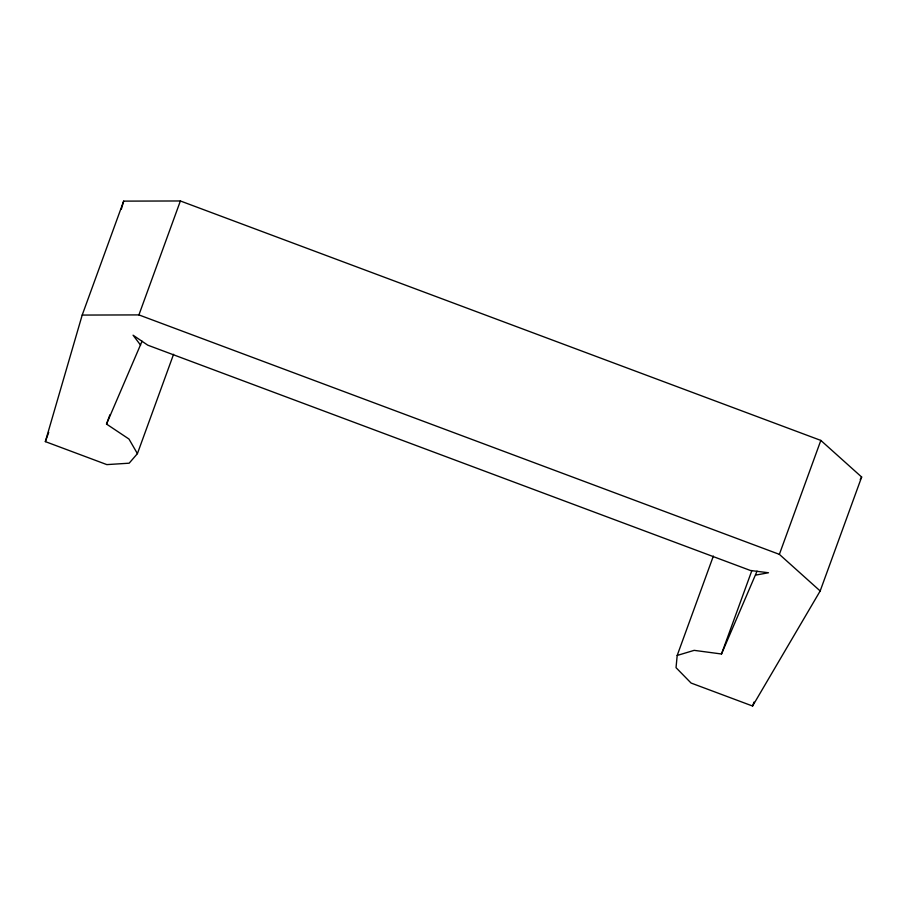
<?xml version="1.0" encoding="UTF-8"?>
<svg xmlns="http://www.w3.org/2000/svg" width="907" height="907" viewBox="0 0 907 907"><rect width="100%" height="100%" fill="white"/><g stroke="black" fill="none" stroke-linecap="round" stroke-linejoin="round"><path stroke-width="1.36" d="M713.356 556.082L677.189 655.455L676.032 667.665L691.077 683.039L752.583 706.031L820.177 590.979L861.65 477.037L820.835 440.417L180.38 200.969L123.669 201.127L82.197 315.069L45.35 441.618L106.845 464.611L129.157 463.194L137.411 453.647L173.577 354.274M121.323 209.2L123.669 201.127M45.35 441.618L48.729 432.344M82.197 315.069L138.918 314.91L180.38 200.969M137.411 453.647L128.964 439.033L106.516 424.068L109.894 414.794M106.516 424.068L142.059 341.213M677.189 655.455L694.161 650.353L721.496 653.992L751.88 570.526M721.496 653.992L757.05 571.138M820.177 590.979L779.374 554.358L820.835 440.417M752.583 706.031L754.023 702.063M860.221 479.463L861.65 477.037M755.599 575.117L768.49 572.759L750.452 570.492L147.773 345.17L133.068 335.193L140.619 345.193M138.918 314.91L779.374 554.358"/></g></svg>
